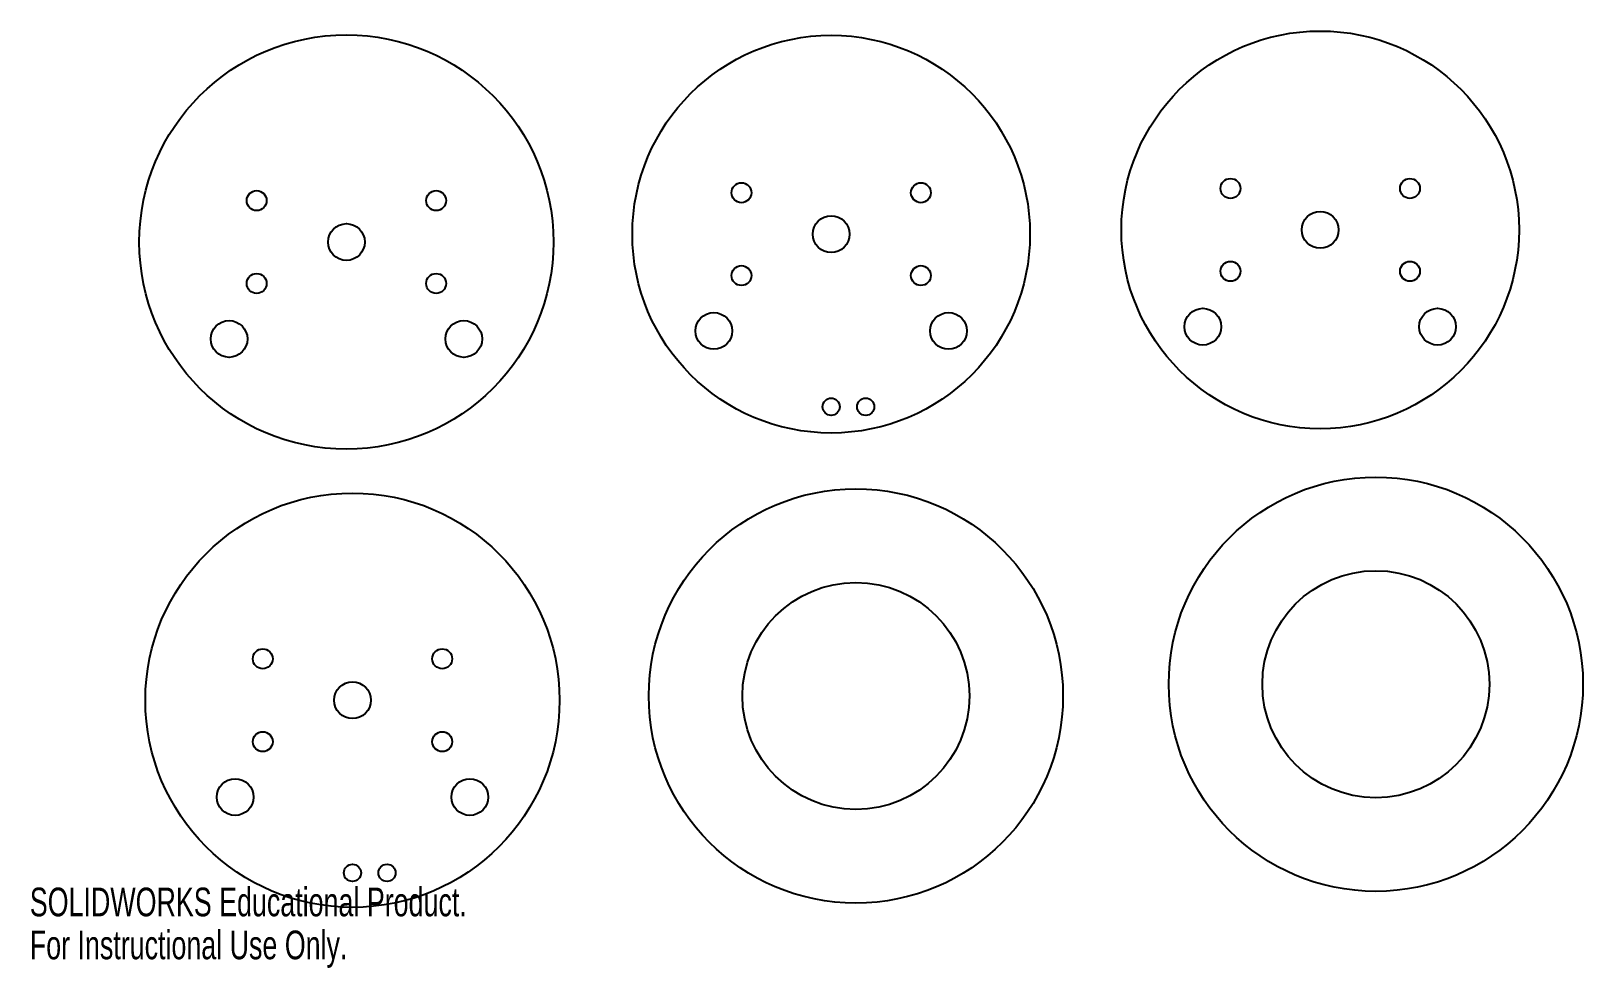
# Model space of a CAD drawing. Header units: inches. Extents: x 0 to 11.2, y 0 to 6.8.
import ezdxf

# ---------------------------------------------------------------- set-up
doc = ezdxf.new("R2010")
doc.units = ezdxf.units.IN
doc.header["$MEASUREMENT"] = 0
doc.styles.add('SLDTEXTSTYLE0', font='TXT', dxfattribs={"width": 0.7})

msp = doc.modelspace()

# ---------------------------------------------------------------- linework, layer by layer
at = {"color": 7, "linetype": 'Continuous', "lineweight": 25}
for centre, radius in [((2.293, 5.254), 1.5), ((5.804, 5.311), 1.44), ((9.346, 5.342), 1.44), ((1.643, 5.554), 0.072), ((2.943, 5.554), 0.072), ((5.154, 5.611), 0.072), ((6.454, 5.611), 0.072), ((8.696, 5.642), 0.072), ((9.996, 5.642), 0.072), ((5.804, 5.311), 0.133), ((9.346, 5.342), 0.133), ((2.293, 5.254), 0.133), ((5.154, 5.011), 0.072), ((6.454, 5.011), 0.072), ((8.696, 5.042), 0.072), ((9.996, 5.042), 0.072), ((1.643, 4.954), 0.072), ((2.943, 4.954), 0.072), ((4.954, 4.61), 0.133), ((6.654, 4.61), 0.133), ((8.496, 4.641), 0.133), ((10.196, 4.641), 0.133), ((1.443, 4.552), 0.133), ((3.143, 4.552), 0.133), ((5.804, 4.061), 0.0625), ((6.054, 4.061), 0.0625), ((9.749, 2.052), 1.5), ((2.337, 1.936), 1.5), ((5.983, 1.967), 1.5), ((9.749, 2.052), 0.822), ((5.983, 1.967), 0.822), ((1.687, 2.236), 0.072), ((2.987, 2.236), 0.072), ((2.337, 1.936), 0.133), ((1.687, 1.636), 0.072), ((2.987, 1.636), 0.072), ((1.487, 1.235), 0.133), ((3.187, 1.235), 0.133), ((2.337, 0.686), 0.0625), ((2.587, 0.686), 0.0625)]:
    msp.add_circle(centre, radius, dxfattribs=at)

# ---------------------------------------------------------------- texts
at = {"color": 7, "linetype": 'Continuous', "char_height": 0.2076, "attachment_point": 1, "style": 'SLDTEXTSTYLE0'}
for s, insert in [('SOLIDWORKS Educational Product.', (0, 0.579)), ('For Instructional Use Only.', (0, 0.268))]:
    msp.add_mtext(s, dxfattribs=dict(at, insert=insert))

doc.saveas('drawing.dxf')
